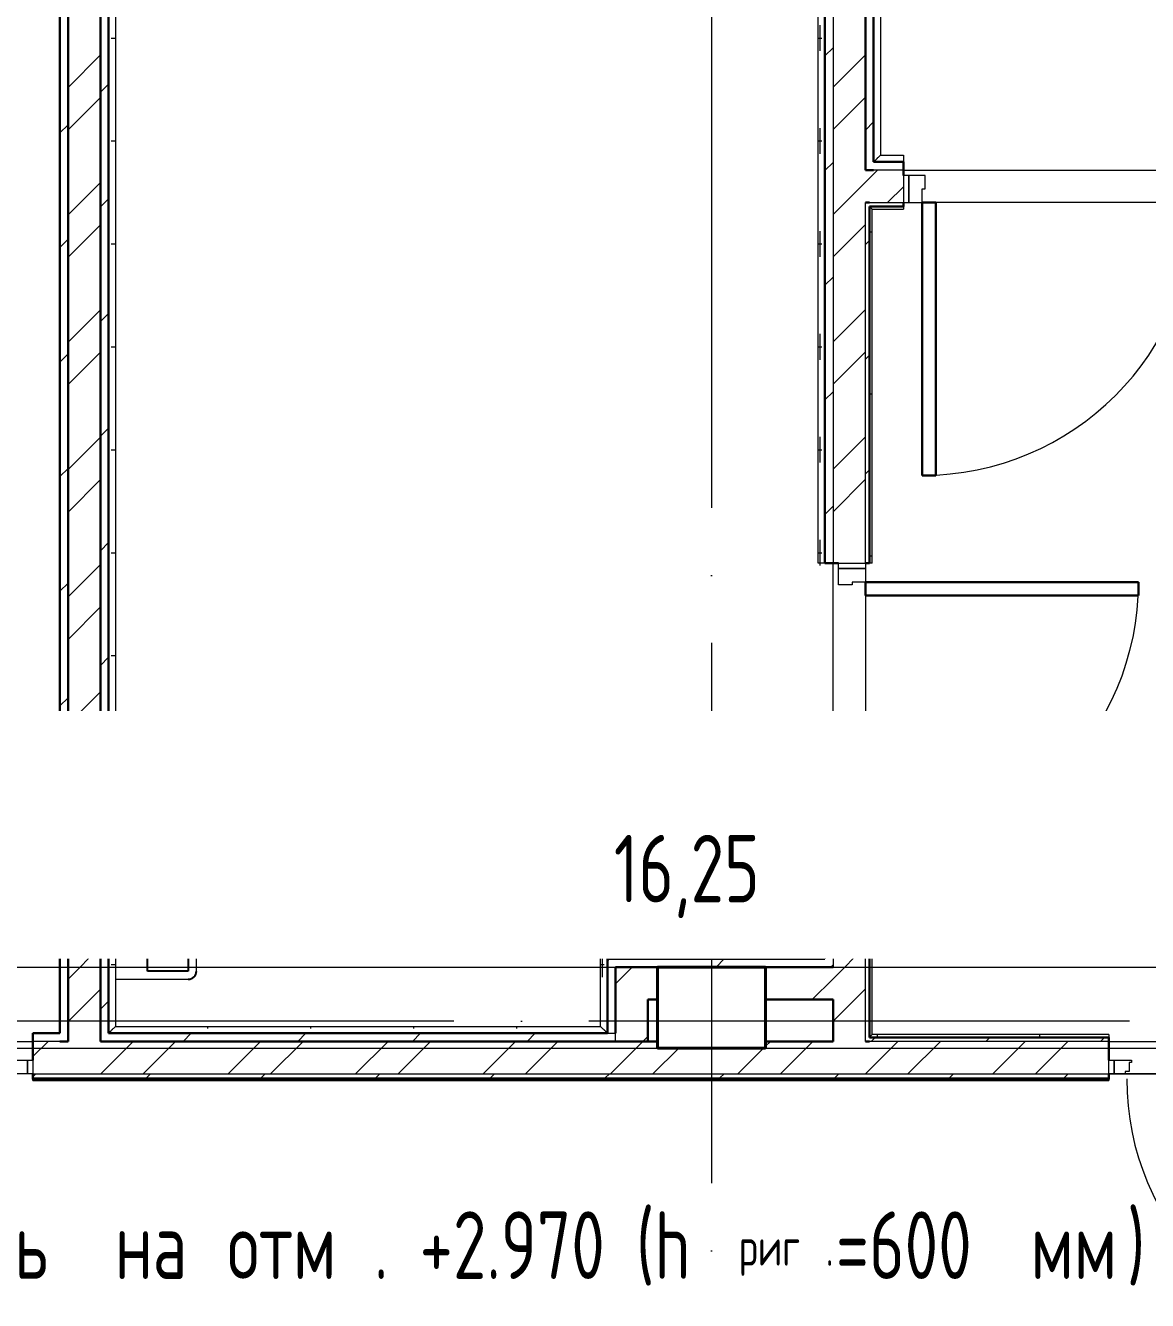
# Model space of a CAD drawing. Header units: millimetres. Extents: x -396912 to 182286, y -43638 to 41610.
# Drawn here: x -6473 to -2323, y -11662 to -6942 of the extents above; entities that cross this region are included whole.
import ezdxf
from ezdxf import colors
from ezdxf.entities.mleader import LeaderData, LeaderLine
from ezdxf.math import Vec2, Vec3

# ---------------------------------------------------------------- set-up
doc = ezdxf.new("R2010")
doc.units = ezdxf.units.MM
doc.linetypes.add('ADSK_Линия сетки', pattern=[25, 20, -2.5, 0, -2.5])
doc.linetypes.add('ADSK_Сверху', pattern=[450, 300, -150])
for name, color, linetype, lineweight in [('RC-Выноски', 7, 'Continuous', 0), ('Аннотация', 7, 'Continuous', 18), ('Двери', 252, 'Continuous', 9), ('Линии', 7, 'Continuous', 9), ('Марки помещений', 252, 'Continuous', 20), ('Несущие колонны', 252, 'Continuous', 18), ('Ограждение', 252, 'Continuous', 9), ('Оси', 252, 'Continuous', 9), ('Стены наружные', 7, 'Continuous', 18), ('Стены штриховка', 7, 'Continuous', 9)]:
    doc.layers.add(name, color=color, linetype=linetype, lineweight=lineweight)
doc.layers.add('Двери открывание', color=7, linetype='Continuous', lineweight=9, true_color=0xc0c0c0)
doc.layers.add('Узлы', color=7, linetype='Continuous')
doc.styles.add('GOST Common_3', font='', dxfattribs={"height": 3.5})
doc.styles.add('GOST Common_5', font='', dxfattribs={"width": 0.9, "height": 2.5})
doc.styles.add('RubezhCAD', font='', dxfattribs={"oblique": 10})
doc.styles.get('GOST Common_3').set_extended_font_data('GOST 2.304 type A')
doc.styles.get('GOST Common_5').set_extended_font_data('GOST 2.304 type A')
doc.styles.get('RubezhCAD').set_extended_font_data('GOST type A')
pattern_1 = [(0, (-32121.8, 94), (0, 600), []), (90, (-32121.8, 94), (-600, 4e-14), [])]
pattern_2 = [(0, (-32121.82, 94), (190.5, 190.5), [95.25, -285.75]), (90, (-32074.2, 46.37), (-190.5, 190.5), [95.25, -285.75])]
pattern_3 = [(0, (-32121.8, -86), (0, 600), []), (90, (-32121.8, -86), (-600, 4e-14), [])]

# ---------------------------------------------------------------- blocks, each defined once
blk = doc.blocks.new('FP_63-План 1 этажа смеж')
at = {"layer": 'Ограждение'}
for p, q in [((22886.5, -11096.6), (22886.5, -11094.7)), ((22886.5, -11395.7), (22886.5, -11382.4))]:
    blk.add_line(p, q, dxfattribs=at)
blk = doc.blocks.new('FP_64-План 1 этажа смеж')
at = {"layer": 'Ограждение'}
for p, q in [((22145.6, -11392.2), (22145.6, -11384.7)), ((22526.6, -11392.2), (22526.6, -11384.7))]:
    blk.add_line(p, q, dxfattribs=at)
blk = doc.blocks.new('FP_65-План 1 этажа смеж')
at = {"layer": 'Ограждение'}
for p, q in [((22081.5, -11477.6), (22081.5, -11395.8)), ((22074.1, -11430), (22081.8, -11430)), ((22081.8, -11430), (22087.5, -11430))]:
    blk.add_line(p, q, dxfattribs=at)
blk = doc.blocks.new('FP_66-План 1 этажа смеж')
at = {"layer": 'Ограждение'}
for p, q in [((20621.6, -11667.2), (20621.6, -11659.7)), ((21002.6, -11667.2), (21002.6, -11659.7)), ((21383.6, -11667.2), (21383.6, -11659.7)), ((21764.6, -11667.2), (21764.6, -11659.7))]:
    blk.add_line(p, q, dxfattribs=at)
blk = doc.blocks.new('FP_67-План 1 этажа смеж')
at = {"layer": 'Ограждение'}
for p, q in [((20263.5, -8001), (20265.6, -8001)), ((20265.6, -8001), (20271.3, -8001)), ((20271.3, -8001), (20279, -8001)), ((20263.5, -8382), (20265.6, -8382)), ((20265.6, -8382), (20271.3, -8382)), ((20271.3, -8382), (20279, -8382)), ((20263.5, -8763), (20265.6, -8763)), ((20265.6, -8763), (20271.3, -8763)), ((20271.3, -8763), (20279, -8763)), ((20263.5, -9144), (20265.6, -9144)), ((20265.6, -9144), (20271.3, -9144)), ((20271.3, -9144), (20279, -9144)), ((20263.5, -9525), (20265.6, -9525)), ((20265.6, -9525), (20271.3, -9525)), ((20271.3, -9525), (20279, -9525)), ((20263.5, -9906), (20265.6, -9906)), ((20265.6, -9906), (20271.3, -9906)), ((20271.3, -9906), (20279, -9906)), ((20263.5, -10287), (20265.6, -10287)), ((20265.6, -10287), (20271.3, -10287)), ((20271.3, -10287), (20279, -10287)), ((20263.5, -10668), (20265.6, -10668)), ((20265.6, -10668), (20271.3, -10668)), ((20271.3, -10668), (20279, -10668)), ((20263.5, -11049), (20265.6, -11049)), ((20265.6, -11049), (20271.3, -11049)), ((20271.3, -11049), (20279, -11049)), ((20263.5, -11430), (20265.6, -11430)), ((20265.6, -11430), (20271.3, -11430)), ((20271.3, -11430), (20279, -11430))]:
    blk.add_line(p, q, dxfattribs=at)
blk = doc.blocks.new('FP_69-План 1 этажа смеж')
at = {"layer": 'Ограждение'}
for p, q in [((22886.5, -11096.6), (22886.5, -11084.7)), ((22886.5, -11395.7), (22886.5, -11382.4))]:
    blk.add_line(p, q, dxfattribs=at)
blk = doc.blocks.new('FP_70-План 1 этажа смеж')
at = {"layer": 'Ограждение'}
for p, q in [((22145.6, -11392.2), (22145.6, -11384.7)), ((22526.6, -11392.2), (22526.6, -11384.7))]:
    blk.add_line(p, q, dxfattribs=at)
blk = doc.blocks.new('FP_71-План 1 этажа смеж')
at = {"layer": 'Ограждение'}
for p, q in [((22081.5, -11477.6), (22081.5, -11395.8)), ((22074.1, -11430), (22081.8, -11430)), ((22081.8, -11430), (22087.5, -11430))]:
    blk.add_line(p, q, dxfattribs=at)
blk = doc.blocks.new('FP_72-План 1 этажа смеж')
at = {"layer": 'Ограждение'}
for p, q in [((20621.6, -11667.2), (20621.6, -11659.7)), ((21002.6, -11667.2), (21002.6, -11659.7)), ((21383.6, -11667.2), (21383.6, -11659.7)), ((21764.6, -11667.2), (21764.6, -11659.7))]:
    blk.add_line(p, q, dxfattribs=at)
blk = doc.blocks.new('FP_73-План 1 этажа смеж')
at = {"layer": 'Ограждение'}
for p, q in [((20263.5, -8001), (20265.6, -8001)), ((20265.6, -8001), (20271.3, -8001)), ((20271.3, -8001), (20279, -8001)), ((20263.5, -8382), (20265.6, -8382)), ((20265.6, -8382), (20271.3, -8382)), ((20271.3, -8382), (20279, -8382)), ((20263.5, -8763), (20265.6, -8763)), ((20265.6, -8763), (20271.3, -8763)), ((20271.3, -8763), (20279, -8763)), ((20263.5, -9144), (20265.6, -9144)), ((20265.6, -9144), (20271.3, -9144)), ((20271.3, -9144), (20279, -9144)), ((20263.5, -9525), (20265.6, -9525)), ((20265.6, -9525), (20271.3, -9525)), ((20271.3, -9525), (20279, -9525)), ((20263.5, -9906), (20265.6, -9906)), ((20265.6, -9906), (20271.3, -9906)), ((20271.3, -9906), (20279, -9906)), ((20263.5, -10287), (20265.6, -10287)), ((20265.6, -10287), (20271.3, -10287)), ((20271.3, -10287), (20279, -10287)), ((20263.5, -10668), (20265.6, -10668)), ((20265.6, -10668), (20271.3, -10668)), ((20271.3, -10668), (20279, -10668)), ((20263.5, -11049), (20265.6, -11049)), ((20265.6, -11049), (20271.3, -11049)), ((20271.3, -11049), (20279, -11049)), ((20263.5, -11430), (20265.6, -11430)), ((20265.6, -11430), (20271.3, -11430)), ((20271.3, -11430), (20279, -11430))]:
    blk.add_line(p, q, dxfattribs=at)
blk = doc.blocks.new('FP_75-План 1 этажа смеж')
at = {"layer": 'Ограждение'}
for p, q in [((22886.5, -5762.6), (22886.5, -5667.4)), ((22879, -5715), (22886.8, -5715)), ((22886.8, -5715), (22892.4, -5715)), ((22886.5, -6143.6), (22886.5, -6048.4)), ((22879, -6096), (22886.8, -6096)), ((22886.8, -6096), (22892.4, -6096)), ((22886.5, -6524.6), (22886.5, -6429.4)), ((22879, -6477), (22886.8, -6477)), ((22886.8, -6477), (22892.4, -6477)), ((22886.5, -6905.6), (22886.5, -6810.4)), ((22879, -6858), (22886.8, -6858)), ((22886.8, -6858), (22892.4, -6858)), ((22886.5, -7286.6), (22886.5, -7191.4)), ((22879, -7239), (22886.8, -7239)), ((22886.8, -7239), (22892.4, -7239)), ((22886.5, -7667.6), (22886.5, -7572.4)), ((22879, -7620), (22886.8, -7620)), ((22886.8, -7620), (22892.4, -7620)), ((22886.5, -8048.6), (22886.5, -7953.4)), ((22879, -8001), (22886.8, -8001)), ((22886.8, -8001), (22892.4, -8001)), ((22886.5, -8429.6), (22886.5, -8334.4)), ((22879, -8382), (22886.8, -8382)), ((22886.8, -8382), (22892.4, -8382)), ((22886.5, -8810.6), (22886.5, -8715.4)), ((22879, -8763), (22886.8, -8763)), ((22886.8, -8763), (22892.4, -8763)), ((22886.5, -9191.6), (22886.5, -9096.4)), ((22879, -9144), (22886.8, -9144)), ((22886.8, -9144), (22892.4, -9144)), ((22886.5, -9572.6), (22886.5, -9477.4)), ((22879, -9525), (22886.8, -9525)), ((22886.8, -9525), (22892.4, -9525)), ((22886.5, -9953.6), (22886.5, -9858.4)), ((22879, -9906), (22886.8, -9906)), ((22886.8, -9906), (22892.4, -9906))]:
    blk.add_line(p, q, dxfattribs=at)
blk = doc.blocks.new('1 этаж')
at = {"layer": 'Ограждение', "true_color": 0x636466}
h = blk.add_hatch(dxfattribs=at)
h.set_pattern_fill('FP_34', color=251, style=0, pattern_type=2)
h.set_pattern_definition(pattern_2)
h.paths.add_polyline_path([(-11867.8, -11590.7), (-11865.8, -11588.7), (-11865.8, -5377.7), (-11867.8, -5375.7), (-11867.8, -11431)])
h = blk.add_hatch(dxfattribs=at)
h.set_pattern_fill('FP_34', color=251, style=0, pattern_type=2)
h.set_pattern_definition(pattern_2)
h.paths.add_polyline_path([(-9217.8, -9850.7), (-9217.8, -5375.7), (-9219.8, -5377.7), (-9219.8, -9850.7)])
h = blk.add_hatch(dxfattribs=at)
h.set_pattern_fill('FP_34', color=251, style=0, pattern_type=2)
h.set_pattern_definition(pattern_2)
h.paths.add_polyline_path([(-9037.8, -8365.7), (-9035.8, -8363.7), (-9035.8, -5377.7), (-9037.8, -5375.7), (-9037.8, -8311.3)])
h = blk.add_hatch(dxfattribs=at)
h.set_pattern_fill('FP_25', color=251, style=0, pattern_type=2)
h.set_pattern_definition(pattern_1)
h.paths.add_polyline_path([(-9042.8, -9850.7), (-9042.8, -8540.7), (-9052.8, -8530.7), (-9052.8, -9850.7)])
h = blk.add_hatch(dxfattribs=at)
h.set_pattern_fill('FP_42', color=251, style=0, pattern_type=2)
h.set_pattern_definition(pattern_3)
h.paths.add_polyline_path([(-9052.8, -11605.7), (-9042.8, -11595.7), (-9042.8, -11000.7), (-9052.8, -11000.7), (-9052.8, -11431)])
h = blk.add_hatch(dxfattribs=at)
h.set_pattern_fill('FP_34', color=251, style=0, pattern_type=2)
h.set_pattern_definition(pattern_2)
h.paths.add_polyline_path([(-9365.4, -11315.7), (-9217.8, -11315.7), (-9219.8, -11313.7), (-10024.7, -11313.7), (-10022.7, -11315.7), (-9724.2, -11315.7)])
h = blk.add_hatch(dxfattribs=at)
h.set_pattern_fill('FP_34', color=251, style=0, pattern_type=2)
h.set_pattern_definition(pattern_2)
h.paths.add_polyline_path([(-10022.7, -11590.7), (-10022.7, -11315.7), (-10024.7, -11313.7), (-10024.7, -11588.7)])
h = blk.add_hatch(dxfattribs=at)
h.set_pattern_fill('FP_42', color=251, style=0, pattern_type=2)
h.set_pattern_definition(pattern_3)
h.paths.add_polyline_path([(-8167.8, -11605.7), (-8167.8, -11595.7), (-9042.8, -11595.7), (-9052.8, -11605.7), (-8647.8, -11605.7)])
h = blk.add_hatch(dxfattribs=at)
h.set_pattern_fill('FP_25', color=251, style=0, pattern_type=2)
h.set_pattern_definition(pattern_1)
h.paths.add_polyline_path([(-8167.8, -11765.7), (-8167.8, -11760.7), (-12147.8, -11760.7), (-12147.8, -11765.7), (-8647.8, -11765.7)])
at = {"layer": 'Двери', "color": 251, "true_color": 0x636466}
for p, q in [((-8907.8, -8415.7), (-8927.8, -8415.7)), ((-8927.8, -8415.7), (-8927.8, -8515.7)), ((-8907.8, -8415.7), (-8907.8, -8515.7)), ((-8847.8, -8415.7), (-8907.8, -8415.7)), ((-8907.8, -8515.7), (-8907.8, -8415.7)), ((-8847.8, -8465.7), (-8847.8, -8415.7)), ((-8857.8, -8515.7), (-8857.8, -8465.7)), ((-8857.8, -8465.7), (-8847.8, -8465.7)), ((-8927.8, -8515.7), (-8907.8, -8515.7)), ((-8907.8, -8515.7), (-8857.8, -8515.7)), ((-9167.8, -9850.7), (-9067.8, -9850.7)), ((-9167.8, -9870.7), (-9167.8, -9850.7)), ((-9067.8, -9850.7), (-9067.8, -9870.7)), ((-9167.8, -9930.7), (-9167.8, -9870.7)), ((-9167.8, -9870.7), (-9067.8, -9870.7)), ((-9067.8, -9870.7), (-9167.8, -9870.7)), ((-9067.8, -9870.7), (-9067.8, -9920.7)), ((-9117.8, -9930.7), (-9167.8, -9930.7)), ((-9117.8, -9920.7), (-9117.8, -9930.7)), ((-9067.8, -9920.7), (-9117.8, -9920.7)), ((-9167.8, -10920.7), (-9117.8, -10920.7)), ((-9167.8, -10980.7), (-9167.8, -10920.7)), ((-9117.8, -10920.7), (-9117.8, -10930.7)), ((-9117.8, -10930.7), (-9067.8, -10930.7)), ((-9067.8, -10930.7), (-9067.8, -10980.7)), ((-9067.8, -10980.7), (-9167.8, -10980.7)), ((-9167.8, -11000.7), (-9167.8, -10980.7)), ((-9167.8, -10980.7), (-9067.8, -10980.7)), ((-9067.8, -10980.7), (-9067.8, -11000.7)), ((-9067.8, -11000.7), (-9167.8, -11000.7)), ((-12231.8, -11690.7), (-12167.8, -11690.7)), ((-12167.8, -11690.7), (-12147.8, -11690.7)), ((-12167.8, -11740.7), (-12167.8, -11690.7)), ((-12167.8, -11690.7), (-12167.8, -11740.7)), ((-12147.8, -11690.7), (-12147.8, -11740.7)), ((-8167.8, -11690.7), (-8147.8, -11690.7)), ((-8167.8, -11740.7), (-8167.8, -11690.7)), ((-8147.8, -11690.7), (-8147.8, -11740.7)), ((-8147.8, -11690.7), (-8083.8, -11690.7)), ((-8147.8, -11740.7), (-8147.8, -11690.7)), ((-8092.8, -11698.7), (-8092.8, -11732.7)), ((-8083.8, -11698.7), (-8092.8, -11698.7)), ((-8083.8, -11690.7), (-8083.8, -11698.7)), ((-12167.8, -11740.7), (-12208.8, -11740.7)), ((-12147.8, -11740.7), (-12167.8, -11740.7)), ((-8147.8, -11740.7), (-8167.8, -11740.7)), ((-8106.8, -11740.7), (-8147.8, -11740.7)), ((-8106.8, -11732.7), (-8106.8, -11740.7)), ((-8092.8, -11732.7), (-8106.8, -11732.7))]:
    blk.add_line(p, q, dxfattribs=at)
at = {"layer": 'Двери', "color": 251, "lineweight": 30, "true_color": 0x636466}
for p, q in [((-8807.8, -8515.7), (-8857.8, -8515.7)), ((-8857.8, -8515.7), (-8857.8, -9525.7)), ((-8807.8, -9525.7), (-8807.8, -8515.7)), ((-8857.8, -9525.7), (-8807.8, -9525.7)), ((-9067.8, -9920.7), (-8057.8, -9920.7)), ((-9067.8, -9970.7), (-9067.8, -9920.7)), ((-8057.8, -9920.7), (-8057.8, -9970.7)), ((-8057.8, -9970.7), (-9067.8, -9970.7))]:
    blk.add_line(p, q, dxfattribs=at)
at = {"layer": 'Двери', "color": 251, "true_color": 0x636466}
for centre in [(-8857.8, -8515.7), (-9067.8, -9920.7)]:
    blk.add_arc(centre, 1010, 270, 0, dxfattribs=at)
at = {"layer": 'Двери открывание', "color": 251, "true_color": 0x636466}
blk.add_arc((-7103.8, -11758.7), 998, 180, 268.9666, dxfattribs=at)
at = {"layer": 'Линии', "color": 251, "linetype": 'ADSK_Сверху', "ltscale": 100, "true_color": 0x636466}
for p, q in [((-15072.8, -11345.7), (-4252.8, -11345.7)), ((-15072.8, -11645.7), (-4252.8, -11645.7))]:
    blk.add_line(p, q, dxfattribs=at)
at = {"layer": 'Линии', "color": 251, "lineweight": 18, "ltscale": 100, "true_color": 0x636466}
blk.add_line((-9067.8, -11740.7), (-3347.8, -11740.7), dxfattribs=at)
at = {"layer": 'Несущие колонны', "color": 251, "lineweight": 40, "true_color": 0x636466}
for p, q in [((-9837.8, -11345.7), (-9437.8, -11345.7)), ((-9837.8, -11645.7), (-9837.8, -11345.7)), ((-9437.8, -11345.7), (-9837.8, -11345.7)), ((-9837.8, -11345.7), (-9837.8, -11620.7)), ((-9437.8, -11345.7), (-9437.8, -11645.7)), ((-9437.8, -11620.7), (-9437.8, -11345.7)), ((-9437.8, -11645.7), (-9837.8, -11645.7))]:
    blk.add_line(p, q, dxfattribs=at)
at = {"layer": 'Несущие колонны', "color": 251, "true_color": 0x636466}
for p, q in [((-9837.8, -11620.7), (-9837.8, -11645.7)), ((-9837.8, -11645.7), (-9437.8, -11645.7)), ((-9437.8, -11645.7), (-9437.8, -11620.7))]:
    blk.add_line(p, q, dxfattribs=at)
at = {"layer": 'Ограждение', "color": 251, "true_color": 0x636466}
for p, q in [((-11865.8, -11588.7), (-11865.8, -5377.7)), ((-9219.8, -5377.7), (-9219.8, -9850.7)), ((-9035.8, -8363.7), (-9035.8, -5377.7)), ((-11842.8, -5400.7), (-11842.8, -10990.7)), ((-9242.8, -9850.7), (-9242.8, -5400.7)), ((-9012.8, -5400.7), (-9012.8, -8340.7)), ((-9012.8, -8340.7), (-8927.8, -8340.7)), ((-8927.8, -8340.7), (-8927.8, -8363.7)), ((-8927.8, -8363.7), (-9035.8, -8363.7)), ((-8927.8, -8363.7), (-8927.8, -8365.7)), ((-9042.8, -8540.7), (-9052.8, -8530.7)), ((-9042.8, -9850.7), (-9042.8, -8540.7)), ((-9042.8, -8540.7), (-8927.8, -8540.7)), ((-8927.8, -8530.7), (-8927.8, -8540.7)), ((-9219.8, -9850.7), (-9242.8, -9850.7)), ((-9217.8, -9850.7), (-9219.8, -9850.7)), ((-9042.8, -9850.7), (-9052.8, -9850.7)), ((-9242.8, -11000.7), (-9219.8, -11000.7)), ((-9242.8, -11290.7), (-9242.8, -11000.7)), ((-9219.8, -11000.7), (-9217.8, -11000.7)), ((-9219.8, -11000.7), (-9219.8, -11313.7)), ((-9052.8, -11000.7), (-9042.8, -11000.7)), ((-9042.8, -11595.7), (-9042.8, -11000.7)), ((-10047.7, -11290.7), (-9242.8, -11290.7)), ((-10047.7, -11565.7), (-10047.7, -11290.7)), ((-9219.8, -11313.7), (-10024.7, -11313.7)), ((-10024.7, -11313.7), (-10024.7, -11588.7)), ((-11842.8, -11390.7), (-11842.8, -11565.7)), ((-10024.7, -11588.7), (-11865.8, -11588.7)), ((-11842.8, -11565.7), (-10047.7, -11565.7)), ((-9052.8, -11605.7), (-9042.8, -11595.7)), ((-8167.8, -11595.7), (-9042.8, -11595.7)), ((-8167.8, -11595.7), (-8167.8, -11605.7)), ((-12147.8, -11765.7), (-12147.8, -11760.7)), ((-12147.8, -11765.7), (-8167.8, -11765.7)), ((-8167.8, -11760.7), (-8167.8, -11765.7))]:
    blk.add_line(p, q, dxfattribs=at)
for points in [[(-9012.8, -8340.7), (-9014.9, -8342.7), (-9017.8, -8345.7), (-9021.6, -8349.6), (-9023.9, -8351.8), (-9025.6, -8353.5), (-9027.2, -8355.2), (-9028.7, -8356.7), (-9030.1, -8358), (-9031.4, -8359.3), (-9032.8, -8360.7), (-9034.1, -8362), (-9035.4, -8363.3), (-9035.8, -8363.7), (-9035.8, -8363.7)], [(-10047.7, -11290.7), (-10045.7, -11292.7), (-10042.7, -11295.7), (-10038.9, -11299.6), (-10036.6, -11301.8), (-10035, -11303.5), (-10033.3, -11305.2), (-10031.8, -11306.7), (-10030.4, -11308), (-10029.2, -11309.3), (-10027.8, -11310.7), (-10026.4, -11312), (-10025.1, -11313.3), (-10024.7, -11313.7), (-10024.7, -11313.7)], [(-9242.8, -11290.7), (-9240.8, -11292.8), (-9237.8, -11295.7), (-9234, -11299.6), (-9231.7, -11301.8), (-9230, -11303.5), (-9228.4, -11305.2), (-9226.9, -11306.7), (-9225.5, -11308), (-9224.2, -11309.3), (-9222.8, -11310.7), (-9221.5, -11312), (-9220.2, -11313.3), (-9219.8, -11313.7), (-9219.8, -11313.7)], [(-11842.8, -11565.7), (-11844.9, -11567.7), (-11847.8, -11570.7), (-11851.6, -11574.6), (-11853.9, -11576.8), (-11855.6, -11578.5), (-11857.2, -11580.2), (-11858.7, -11581.7), (-11860.1, -11583), (-11861.4, -11584.3), (-11862.8, -11585.7), (-11864.1, -11587), (-11865.4, -11588.3), (-11865.8, -11588.7), (-11865.8, -11588.7)], [(-10047.7, -11565.7), (-10045.7, -11567.8), (-10042.7, -11570.7), (-10038.9, -11574.6), (-10036.7, -11576.8), (-10034.9, -11578.5), (-10033.3, -11580.2), (-10031.8, -11581.7), (-10030.4, -11583), (-10029.2, -11584.3), (-10027.8, -11585.7), (-10026.4, -11587), (-10025.1, -11588.3), (-10024.7, -11588.7), (-10024.7, -11588.7)]]:
    blk.add_open_spline(points, degree=3, knots=[0, 0, 0, 0, 0.166667, 0.25, 0.333333, 0.375, 0.416667, 0.5, 0.541667, 0.583333, 0.666667, 0.75, 0.833333, 1, 1, 1, 1], dxfattribs=at)
at = {"layer": 'Оси', "color": 251, "linetype": 'ADSK_Линия сетки', "ltscale": 100, "true_color": 0x636466}
for p, q in [((-9637.8, -2645.7), (-9637.8, -33771.9)), ((4409.5, -11545.7), (-72530.1, -11545.7))]:
    blk.add_line(p, q, dxfattribs=at)
at = {"layer": 'Стены наружные', "color": 251, "lineweight": 30, "true_color": 0x636466}
for p, q in [((-12047.8, -5375.7), (-12047.8, -11590.7)), ((-12017.8, -5345.7), (-12017.8, -11620.7)), ((-11897.8, -11620.7), (-11897.8, -5345.7)), ((-11867.8, -11590.7), (-11867.8, -5375.7)), ((-9217.8, -5375.7), (-9217.8, -9850.7)), ((-9067.8, -8395.7), (-9067.8, -5345.7)), ((-9037.8, -8365.7), (-9037.8, -5345.7)), ((-9037.8, -8395.7), (-9067.8, -8395.7)), ((-8927.8, -8365.7), (-9037.8, -8365.7)), ((-8927.8, -8415.7), (-8927.8, -8365.7)), ((-9067.8, -8515.7), (-9052.8, -8515.7)), ((-9052.8, -9850.7), (-9052.8, -8530.7)), ((-9052.8, -8530.7), (-8927.8, -8530.7)), ((-8927.8, -8530.7), (-8927.8, -8515.7)), ((-9217.8, -9850.7), (-9167.8, -9850.7)), ((-9067.8, -9850.7), (-9052.8, -9850.7)), ((-9217.8, -11000.7), (-9217.8, -11315.7)), ((-9167.8, -11000.7), (-9217.8, -11000.7)), ((-9052.8, -11000.7), (-9067.8, -11000.7)), ((-9052.8, -11605.7), (-9052.8, -11000.7)), ((-9217.8, -11315.7), (-10022.7, -11315.7)), ((-10022.7, -11315.7), (-10022.7, -11590.7)), ((-9187.8, -11345.7), (-9992.7, -11345.7)), ((-9992.7, -11345.7), (-9992.7, -11590.7)), ((-9837.8, -11465.7), (-9837.8, -11345.7)), ((-9437.8, -11345.7), (-9437.8, -11465.7)), ((-9872.7, -11465.7), (-9837.8, -11465.7)), ((-9872.7, -11620.7), (-9872.7, -11465.7)), ((-9437.8, -11465.7), (-9187.8, -11465.7)), ((-9187.8, -11465.7), (-9187.8, -11620.7)), ((-12147.8, -11590.7), (-12147.8, -11690.7)), ((-12047.8, -11590.7), (-12147.8, -11590.7)), ((-10022.7, -11590.7), (-11867.8, -11590.7)), ((-8167.8, -11605.7), (-9052.8, -11605.7)), ((-8167.8, -11690.7), (-8167.8, -11605.7)), ((-12017.8, -11620.7), (-12047.8, -11620.7)), ((-11897.8, -11620.7), (-9837.8, -11620.7)), ((-9187.8, -11620.7), (-9437.8, -11620.7)), ((-9052.8, -11620.7), (-9067.8, -11620.7)), ((-12147.8, -11740.7), (-12147.8, -11760.7)), ((-8167.8, -11760.7), (-8167.8, -11740.7)), ((-12147.8, -11760.7), (-8167.8, -11760.7))]:
    blk.add_line(p, q, dxfattribs=at)
at = {"layer": 'Стены наружные', "color": 251, "linetype": 'Continuous', "lineweight": 9, "true_color": 0x636466}
for p, q in [((-12017.8, -8089.8), (-11897.8, -7969.8)), ((-9217.8, -7973.3), (-9187.8, -7943.3)), ((-9187.8, -8088.6), (-9067.8, -7968.6)), ((-11897.8, -8107.7), (-11867.8, -8077.7)), ((-12017.8, -8246.9), (-11897.8, -8126.9)), ((-9187.8, -8245.7), (-9067.8, -8125.7)), ((-12047.8, -8257.7), (-12017.8, -8227.7)), ((-9067.8, -8247.5), (-9037.8, -8217.5)), ((-9217.8, -8397.5), (-9187.8, -8367.5)), ((-9067.8, -8440), (-9023.5, -8395.7)), ((-12017.8, -8561.2), (-11897.8, -8441.2)), ((-9187.8, -8560), (-9067.8, -8440)), ((-8986.4, -8515.7), (-8927.8, -8457.2)), ((-11897.8, -8531.9), (-11867.8, -8501.9)), ((-12017.8, -8718.4), (-11897.8, -8598.4)), ((-9187.8, -8717.2), (-9067.8, -8597.2)), ((-12047.8, -8681.9), (-12017.8, -8651.9)), ((-9067.8, -8671.8), (-9052.8, -8656.8)), ((-9217.8, -8821.8), (-9187.8, -8791.8)), ((-12017.8, -9032.7), (-11897.8, -8912.7)), ((-9187.8, -9031.5), (-9067.8, -8911.5)), ((-11897.8, -8956.2), (-11867.8, -8926.2)), ((-12047.8, -9106.2), (-12017.8, -9076.2)), ((-12017.8, -9189.9), (-11897.8, -9069.9)), ((-9187.8, -9188.6), (-9067.8, -9068.6)), ((-9067.8, -9096), (-9052.8, -9081)), ((-9217.8, -9246), (-9187.8, -9216)), ((-12017.8, -9504.2), (-11897.8, -9384.2)), ((-11897.8, -9380.5), (-11867.8, -9350.5)), ((-9187.8, -9503), (-9067.8, -9383)), ((-12047.8, -9530.5), (-12017.8, -9500.5)), ((-9067.8, -9520.3), (-9052.8, -9505.3)), ((-12017.8, -9661.3), (-11897.8, -9541.3)), ((-9187.8, -9660.1), (-9067.8, -9540.1)), ((-9217.8, -9670.3), (-9187.8, -9640.3)), ((-11897.8, -9804.7), (-11867.8, -9774.7)), ((-12017.8, -9975.6), (-11897.8, -9855.6)), ((-12047.8, -9954.7), (-12017.8, -9924.7)), ((-12017.8, -10132.8), (-11897.8, -10012.8)), ((-11897.8, -10229), (-11867.8, -10199)), ((-12017.8, -10447.1), (-11897.8, -10327.1)), ((-12047.8, -10379), (-12017.8, -10349)), ((-12017.8, -10604.3), (-11897.8, -10484.3)), ((-11897.8, -10653.3), (-11867.8, -10623.3)), ((-12047.8, -10803.3), (-12017.8, -10773.3)), ((-12017.8, -10918.6), (-11897.8, -10798.6)), ((-12017.8, -11075.7), (-11897.8, -10955.7)), ((-9187.8, -11074.5), (-9114, -11000.7)), ((-11897.8, -11077.5), (-11867.8, -11047.5)), ((-12047.8, -11227.5), (-12017.8, -11197.5)), ((-9067.8, -11217.4), (-9052.8, -11202.4)), ((-12017.8, -11390), (-11897.8, -11270)), ((-9187.8, -11388.8), (-9067.8, -11268.8)), ((-10022.7, -11323.8), (-10014.7, -11315.7)), ((-9620.4, -11345.7), (-9590.4, -11315.7)), ((-9992.7, -11408), (-9930.5, -11345.7)), ((-9196.2, -11345.7), (-9187.8, -11337.4)), ((-9264.7, -11465.7), (-9187.8, -11388.8)), ((-12017.8, -11547.2), (-11897.8, -11427.2)), ((-9187.8, -11546), (-9067.8, -11426)), ((-11897.8, -11501.8), (-11867.8, -11471.8)), ((-11592.5, -11620.7), (-11562.5, -11590.7)), ((-11168.2, -11620.7), (-11138.2, -11590.7)), ((-10744, -11620.7), (-10714, -11590.7)), ((-10319.7, -11620.7), (-10289.7, -11590.7)), ((-9891.2, -11620.7), (-9872.7, -11602.3)), ((-9046.9, -11620.7), (-9031.9, -11605.7)), ((-8622.6, -11620.7), (-8607.6, -11605.7)), ((-8198.4, -11620.7), (-8183.4, -11605.7)), ((-12147.8, -11677.2), (-12091.4, -11620.7)), ((-11897, -11740.7), (-11777, -11620.7)), ((-11739.9, -11740.7), (-11619.9, -11620.7)), ((-11425.6, -11740.7), (-11305.6, -11620.7)), ((-11268.4, -11740.7), (-11148.4, -11620.7)), ((-10954.1, -11740.7), (-10834.1, -11620.7)), ((-10797, -11740.7), (-10677, -11620.7)), ((-10482.7, -11740.7), (-10362.7, -11620.7)), ((-10325.5, -11740.7), (-10205.5, -11620.7)), ((-10011.2, -11740.7), (-9891.2, -11620.7)), ((-9854, -11740.7), (-9759, -11645.7)), ((-9539.7, -11740.7), (-9444.7, -11645.7)), ((-9437.8, -11638.8), (-9419.7, -11620.7)), ((-9382.6, -11740.7), (-9262.6, -11620.7)), ((-9068.3, -11740.7), (-8948.3, -11620.7)), ((-8911.1, -11740.7), (-8791.1, -11620.7)), ((-8596.8, -11740.7), (-8476.8, -11620.7)), ((-8439.6, -11740.7), (-8319.6, -11620.7)), ((-12147.8, -11751.8), (-12136.8, -11740.7)), ((-11727.5, -11755.7), (-11712.5, -11740.7)), ((-11303.2, -11755.7), (-11288.2, -11740.7)), ((-10879, -11755.7), (-10864, -11740.7)), ((-10454.7, -11755.7), (-10439.7, -11740.7)), ((-10030.4, -11755.7), (-10015.4, -11740.7)), ((-9606.2, -11755.7), (-9591.2, -11740.7)), ((-9181.9, -11755.7), (-9166.9, -11740.7)), ((-8757.6, -11755.7), (-8742.6, -11740.7)), ((-8333.4, -11755.7), (-8318.4, -11740.7)), ((-12086, -11760.7), (-12081, -11755.7)), ((-12015.3, -11760.7), (-12010.3, -11755.7)), ((-11944.6, -11760.7), (-11939.6, -11755.7)), ((-11873.9, -11760.7), (-11868.9, -11755.7)), ((-11803.2, -11760.7), (-11798.2, -11755.7)), ((-11732.5, -11760.7), (-11727.5, -11755.7)), ((-11661.8, -11760.7), (-11656.8, -11755.7)), ((-11591.1, -11760.7), (-11586.1, -11755.7)), ((-11520.4, -11760.7), (-11515.4, -11755.7)), ((-11449.6, -11760.7), (-11444.6, -11755.7)), ((-11378.9, -11760.7), (-11373.9, -11755.7)), ((-11308.2, -11760.7), (-11303.2, -11755.7)), ((-11237.5, -11760.7), (-11232.5, -11755.7)), ((-11166.8, -11760.7), (-11161.8, -11755.7)), ((-11096.1, -11760.7), (-11091.1, -11755.7)), ((-11025.4, -11760.7), (-11020.4, -11755.7)), ((-10954.7, -11760.7), (-10949.7, -11755.7)), ((-10884, -11760.7), (-10879, -11755.7)), ((-10813.2, -11760.7), (-10808.2, -11755.7)), ((-10742.5, -11760.7), (-10737.5, -11755.7)), ((-10671.8, -11760.7), (-10666.8, -11755.7)), ((-10601.1, -11760.7), (-10596.1, -11755.7)), ((-10530.4, -11760.7), (-10525.4, -11755.7)), ((-10459.7, -11760.7), (-10454.7, -11755.7)), ((-10389, -11760.7), (-10384, -11755.7)), ((-10318.3, -11760.7), (-10313.3, -11755.7)), ((-10247.6, -11760.7), (-10242.6, -11755.7)), ((-10176.9, -11760.7), (-10171.9, -11755.7)), ((-10106.1, -11760.7), (-10101.1, -11755.7)), ((-10035.4, -11760.7), (-10030.4, -11755.7)), ((-9964.7, -11760.7), (-9959.7, -11755.7)), ((-9894, -11760.7), (-9889, -11755.7)), ((-9823.3, -11760.7), (-9818.3, -11755.7)), ((-9752.6, -11760.7), (-9747.6, -11755.7)), ((-9681.9, -11760.7), (-9676.9, -11755.7)), ((-9611.2, -11760.7), (-9606.2, -11755.7)), ((-9540.5, -11760.7), (-9535.5, -11755.7)), ((-9469.7, -11760.7), (-9464.7, -11755.7)), ((-9399, -11760.7), (-9394, -11755.7)), ((-9328.3, -11760.7), (-9323.3, -11755.7)), ((-9257.6, -11760.7), (-9252.6, -11755.7)), ((-9186.9, -11760.7), (-9181.9, -11755.7)), ((-9116.2, -11760.7), (-9111.2, -11755.7)), ((-9045.5, -11760.7), (-9040.5, -11755.7)), ((-8974.8, -11760.7), (-8969.8, -11755.7)), ((-8904.1, -11760.7), (-8899.1, -11755.7)), ((-8833.3, -11760.7), (-8828.3, -11755.7)), ((-8762.6, -11760.7), (-8757.6, -11755.7)), ((-8691.9, -11760.7), (-8686.9, -11755.7)), ((-8621.2, -11760.7), (-8616.2, -11755.7)), ((-8550.5, -11760.7), (-8545.5, -11755.7)), ((-8479.8, -11760.7), (-8474.8, -11755.7)), ((-8409.1, -11760.7), (-8404.1, -11755.7)), ((-8338.4, -11760.7), (-8333.4, -11755.7)), ((-8267.7, -11760.7), (-8262.7, -11755.7)), ((-8197, -11760.7), (-8192, -11755.7))]:
    blk.add_line(p, q, dxfattribs=at)
at = {"layer": 'Стены наружные', "color": 251, "true_color": 0x636466}
for p, q in [((-8927.8, -8395.7), (-7777.8, -8395.7)), ((-7847.8, -8515.7), (-8807.8, -8515.7)), ((-9187.8, -11000.7), (-9187.8, -9850.7)), ((-9067.8, -9970.7), (-9067.8, -10930.7)), ((-13277.8, -11620.7), (-12147.8, -11620.7)), ((-9837.8, -11645.7), (-9837.8, -11620.7)), ((-9437.8, -11645.7), (-9837.8, -11645.7)), ((-9437.8, -11620.7), (-9437.8, -11645.7)), ((-8167.8, -11620.7), (-7037.8, -11620.7)), ((-7098.8, -11740.7), (-8106.8, -11740.7))]:
    blk.add_line(p, q, dxfattribs=at)
at = {"layer": 'Стены штриховка', "color": 251, "true_color": 0x636466}
for p, q in [((-9187.8, -5375.7), (-9187.8, -9850.7)), ((-8927.8, -8395.7), (-9037.8, -8395.7)), ((-9067.8, -9850.7), (-9067.8, -8515.7)), ((-9052.8, -8515.7), (-8927.8, -8515.7)), ((-9187.8, -11000.7), (-9187.8, -11345.7)), ((-9067.8, -11620.7), (-9067.8, -11000.7)), ((-10022.7, -11590.7), (-9992.7, -11590.7)), ((-9992.7, -11620.7), (-9992.7, -11590.7)), ((-12047.8, -11620.7), (-12147.8, -11620.7)), ((-8167.8, -11620.7), (-9052.8, -11620.7)), ((-12147.8, -11740.7), (-8167.8, -11740.7)), ((-12147.8, -11755.7), (-8167.8, -11755.7))]:
    blk.add_line(p, q, dxfattribs=at)
at = {"layer": 'Узлы', "color": 251, "lineweight": 9, "true_color": 0x636466}
for p, q in [((-11572.8, -10990.7), (-11842.8, -10990.7)), ((-11842.8, -10990.7), (-11842.8, -11190.7)), ((-11542.8, -11190.7), (-11542.8, -11020.7)), ((-11782.8, -11190.7), (-11782.8, -11160.7)), ((-11662.8, -11190.7), (-11662.8, -11150.7)), ((-11842.8, -11190.7), (-11842.8, -11390.7)), ((-11782.8, -11190.7), (-11812.8, -11190.7)), ((-11782.8, -11190.7), (-11752.8, -11190.7)), ((-11782.8, -11190.7), (-11782.8, -11220.7)), ((-11662.8, -11190.7), (-11702.8, -11190.7)), ((-11662.8, -11190.7), (-11622.8, -11190.7)), ((-11662.8, -11190.7), (-11662.8, -11230.7)), ((-11542.8, -11360.7), (-11542.8, -11190.7)), ((-11842.8, -11390.7), (-11572.8, -11390.7))]:
    blk.add_line(p, q, dxfattribs=at)
at = {"layer": 'Узлы', "color": 251, "true_color": 0x636466}
for p, q in [((-11723.7, -11020.7), (-11572.8, -11020.7)), ((-11723.7, -11360.7), (-11723.7, -11020.7)), ((-11572.8, -11020.7), (-11572.8, -11360.7)), ((-11572.8, -11360.7), (-11723.7, -11360.7))]:
    blk.add_line(p, q, dxfattribs=at)
for centre, start, end in [((-11572.8, -11020.7), 0, 90), ((-11572.8, -11360.7), 270, 0)]:
    blk.add_arc(centre, 30, start, end, dxfattribs=at)
at = {"layer": 'Узлы', "color": 251, "lineweight": 9, "true_color": 0x636466}
for centre, radius, start, end in [((-11782.8, -11190.7), 20, 90, 180), ((-11782.8, -11190.7), 20, 0, 90), ((-11662.8, -11190.7), 30, 90, 180), ((-11662.8, -11190.7), 30, 0, 90), ((-11782.8, -11190.7), 20, 180, 270.0116), ((-11782.8, -11190.7), 20, 270, 0), ((-11662.8, -11190.7), 30, 180, 270.0077), ((-11662.8, -11190.7), 30, 270, 0)]:
    blk.add_arc(centre, radius, start, end, dxfattribs=at)
at = {"layer": 'Ограждение', "color": 251, "true_color": 0x636466}
for name in ['FP_75-План 1 этажа смеж', 'FP_67-План 1 этажа смеж', 'FP_73-План 1 этажа смеж', 'FP_69-План 1 этажа смеж', 'FP_63-План 1 этажа смеж', 'FP_65-План 1 этажа смеж', 'FP_71-План 1 этажа смеж', 'FP_64-План 1 этажа смеж', 'FP_70-План 1 этажа смеж', 'FP_66-План 1 этажа смеж', 'FP_72-План 1 этажа смеж']:
    blk.add_blockref(name, (-32121.8, 94), dxfattribs=at)
at = {"layer": 'Аннотация', "color": 251, "true_color": 0x636466, "width": 0.9}
for s, height, style, p in [('Ригель', 250, 'GOST Common_3', (-12904.3, -12500)), ('. +2.970 (h', 250, 'GOST Common_3', (-10886.2, -12500)), ('=600', 250, 'GOST Common_3', (-9177.7, -12500)), (')', 250, 'GOST Common_3', (-8100.1, -12500)), ('на', 250, 'GOST Common_3', (-11844.7, -12500)), ('отм', 250, 'GOST Common_3', (-11427.9, -12500)), ('риг', 138.75, 'GOST Common_5', (-9536.7, -12450.8)), ('мм', 250, 'GOST Common_3', (-8457.3, -12500)), ('.', 138.8, 'GOST Common_5', (-9215.3, -12450.8))]:
    blk.add_text(s, height=height, dxfattribs=dict(at, style=style)).set_placement(p)
at = {"layer": 'Марки помещений', "color": 251, "true_color": 0x636466, "style": 'GOST Common_3', "width": 0.9}
blk.add_text('%%U16,25', height=250, dxfattribs=at).set_placement((-9998.8, -11106.2))
blk = doc.blocks.new('_None')

msp = doc.modelspace()

# ---------------------------------------------------------------- block references
msp.add_blockref('1 этаж', (5702.1, 918.2))

# ---------------------------------------------------------------- next in the draw order: leaders
at = {"layer": 'RC-Выноски'}
ml = msp.add_multileader_mtext('Standard', dxfattribs=at)
ml.set_content('ВВГнг(А)-LSLTx 2х1,5\\Pс 1 этажа', color=256, style='RubezhCAD')
ml.set_leader_properties()
ml.set_arrow_properties(name='NONE')
ml.build(insert=Vec2(0, 0))
ml.multileader.update_dxf_attribs({"has_text_frame": 1, "text_left_attachment_type": 6, "text_right_attachment_type": 6, "dogleg_length": 2, "arrow_head_size": 400, "scale": 100})
ctx = ml.context
ctx.base_point, ctx.scale, ctx.char_height, ctx.arrow_head_size, ctx.landing_gap_size, ctx.plane_origin = Vec3(-183990.3, -9904.4), 100, 250, 400, 100, Vec3(-683576, -453595.9)
ctx.left_attachment, ctx.right_attachment, ctx.text_align_type = 6, 6, 1
notes = []
notes.append((ctx, [(0, (1, 1, 0), (-184190.3, -9904.4), (1, 0), 200, [(0, [(-184917.4, -10624.1)], 0, [])])]))
ctx.mtext.insert, ctx.mtext.width, ctx.mtext.defined_height, ctx.mtext.alignment, ctx.mtext.flow_direction = Vec3(-182457.6, -9604.4), 4286.589, 1161.1, 2, 5
ctx.mtext.has_bg_fill, ctx.mtext.bg_color, ctx.mtext.bg_scale_factor, ctx.mtext.bg_transparency, ctx.mtext.use_window_bg_color = 1, -1027028792, 1.5, 0, 1
for ctx, leaders in notes:
    for number, flags, end, landing, length, lines in leaders:
        leader = LeaderData()
        leader.index, (leader.has_last_leader_line, leader.has_dogleg_vector, leader.attachment_direction) = number, flags
        leader.last_leader_point, leader.dogleg_vector, leader.dogleg_length = Vec3(end), Vec3(landing), length
        for number, points, colour, breaks in lines:
            line = LeaderLine()
            line.index, line.vertices, line.color, line.breaks = number, Vec3.list(points), colors.encode_raw_color(colour), breaks
            leader.lines.append(line)
        ctx.leaders.append(leader)

doc.saveas('drawing.dxf')
